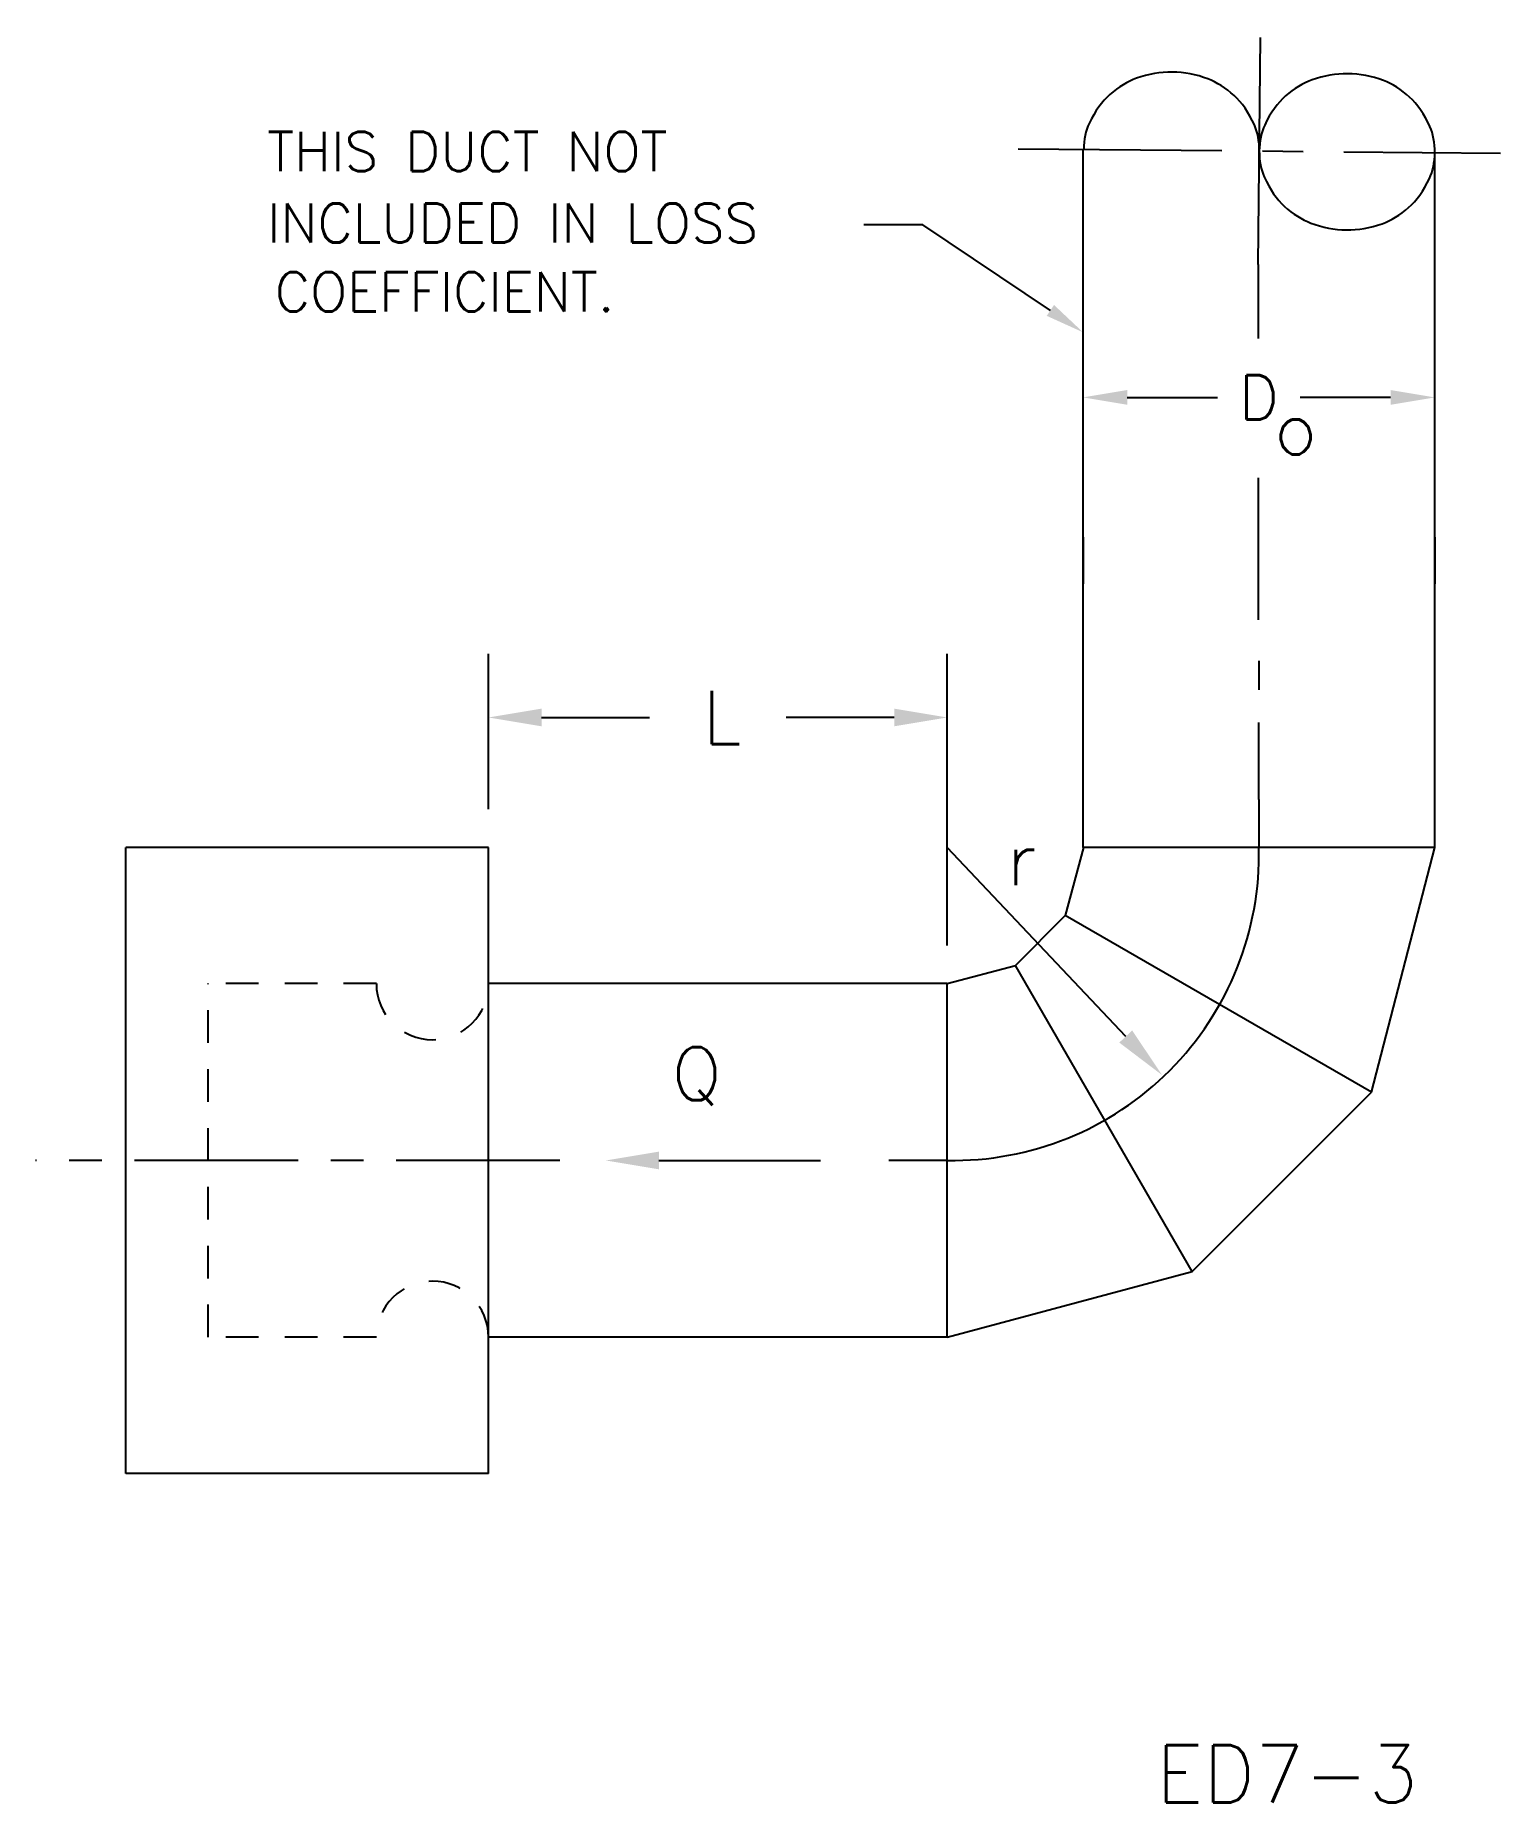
# Model space of a CAD drawing. Extents: x 2.67 to 8.27, y 0.79 to 7.55.
import ezdxf
from ezdxf.enums import TextEntityAlignment as Align

# ---------------------------------------------------------------- set-up
doc = ezdxf.new("R2010")
doc.units = 0
doc.header["$LTSCALE"] = 0.5
doc.header["$MEASUREMENT"] = 0
doc.linetypes.add('CENTER', pattern=[2, 1.25, -0.25, 0.25, -0.25])
doc.linetypes.add('HIDDEN', pattern=[0.375, 0.25, -0.125])
doc.layers.get('0').update_dxf_attribs({"linetype": 'CONTINUOUS'})
doc.layers.add('NUMBER', color=7, linetype='CONTINUOUS')
doc.styles.add('ROMANS', font='romans')

# ---------------------------------------------------------------- blocks, each defined once
blk = doc.blocks.new('DFDB')
at = {"linetype": 'CENTER'}
blk.add_line((0, 1.7809), (0, -0.2809), dxfattribs=at)
blk.add_line((-0.25, 0.75), (0.25, 0.75))
blk.add_lwpolyline([(0, 0.75, 0.185624), (0.0572, 0.772, 0.101934), (0.1217, 0.8598, 0.060684), (0.1578, 0.9728, 0.047006), (0.1721, 1.125, 0.047006), (0.1578, 1.2772, 0.060684), (0.1217, 1.3902, 0.101934), (0.0572, 1.478, 0.185624), (0, 1.5, 0.185624)], format="xyb")
blk.add_lwpolyline([(0, 0, -0.185624), (-0.0572, 0.022, -0.101934), (-0.1217, 0.1098, -0.060684), (-0.1578, 0.2228, -0.047006), (-0.1721, 0.375, -0.047006), (-0.1578, 0.5272, -0.060684), (-0.1217, 0.6402, -0.101934), (-0.0572, 0.728, -0.185624), (0, 0.75, -0.185624), (0.0572, 0.728, -0.101934), (0.1217, 0.6402, -0.060684), (0.1578, 0.5272, -0.047006), (0.1721, 0.375, -0.047006), (0.1578, 0.2228, -0.060684), (0.1217, 0.1098, -0.101934), (0.0572, 0.022, -0.185624)], format="xyb", close=True)
blk = doc.blocks.new('DFDB1')
for p, q in [((-1.3398, -0.0602), (-1.3398, 2.611)), ((0.0049, -0.0602), (0.0049, 2.611)), ((-1.9518, 2.32), (-2.1778, 2.32)), ((-1.4644, 1.993), (-1.9518, 2.32)), ((-0.67, 2.1691), (-0.67, 1.8852)), ((-1.1705, 1.6604), (-0.8256, 1.6604)), ((-0.1645, 1.6604), (-0.5094, 1.6604)), ((-0.67, 1.353), (-0.67, 0.8099)), ((-1.3398, 1.1262), (-1.3398, 0.9471)), ((0.0049, 1.1262), (0.0049, 0.9471)), ((-0.6664, 0.5418), (-0.6664, 0.6538)), ((-0.6675, 0.1232), (-0.6675, 0.4172))]:
    blk.add_line(p, q)
for points in [[(-1.4505, 2.0138), (-1.4783, 1.9722), (-1.3398, 1.9094)], [(-1.1705, 1.6887), (-1.1705, 1.6322), (-1.3398, 1.6604)], [(-0.1645, 1.6887), (-0.1645, 1.6322), (0.0049, 1.6604)]]:
    blk.add_solid(points)
at = {"xscale": 1.734492877570909, "yscale": 0.894677220908174, "zscale": 1.734492877570909, "rotation": 89.47018273234713}
blk.add_blockref('DFDB', (0.005, 2.5965), dxfattribs=at)
at = {"style": 'ROMANS'}
for s, height, p in [('THIS DUCT NOT', 0.15, (-4.4583, 2.5254)), ('o', 0.2017, (-0.609, 1.4421))]:
    blk.add_text(s, height=height, dxfattribs=at).set_placement(p)
blk.add_text('INCLUDED IN LOSS', height=0.15, dxfattribs=at).set_placement((-4.4583, 2.4022), align=Align.TOP_LEFT)
blk.add_text('D', height=0.1694, dxfattribs=at).set_placement((-0.6675, 1.6604), align=Align.MIDDLE_CENTER)

msp = doc.modelspace()

# ---------------------------------------------------------------- linework, layer by layer
for p, q in [((4.4019, 4.5891), (4.4019, 5.1829)), ((6.1552, 4.068), (6.1552, 5.1829)), ((4.6047, 4.9396), (5.0178, 4.9396)), ((5.9524, 4.9396), (5.5393, 4.9396)), ((7.3465, 4.6262), (7.3465, 4.443)), ((3.016, 2.0489), (3.016, 4.443)), ((4.4019, 4.443), (3.016, 4.443)), ((4.4019, 2.0489), (4.4019, 4.443)), ((6.8375, 3.7197), (6.1552, 4.443)), ((6.6763, 4.443), (6.6065, 4.1824)), ((8.0189, 4.443), (6.6763, 4.443)), ((7.7773, 3.5065), (8.0189, 4.4428)), ((6.4158, 3.9917), (6.6065, 4.1824)), ((7.7773, 3.5065), (6.6065, 4.1824)), ((6.1552, 3.9219), (6.4158, 3.9917)), ((7.0917, 2.8209), (6.4158, 3.9917)), ((6.1552, 3.9219), (4.4019, 3.9219)), ((6.1552, 2.57), (6.1552, 3.9219)), ((7.0917, 2.8209), (7.7773, 3.5065)), ((5.0529, 3.2459), (5.6707, 3.2459)), ((6.1552, 3.2459), (5.9318, 3.2459)), ((6.1552, 2.57), (7.0917, 2.8209)), ((6.1552, 2.57), (4.4019, 2.57)), ((4.4019, 2.0489), (3.016, 2.0489))]:
    msp.add_line(p, q)
at = {"linetype": 'HIDDEN'}
for p, q in [((3.9731, 3.9219), (3.3299, 3.9219)), ((3.3299, 2.57), (3.3299, 3.9219)), ((3.9731, 2.57), (3.3299, 2.57))]:
    msp.add_line(p, q, dxfattribs=at)
at = {"linetype": 'CENTER'}
msp.add_line((4.6743, 3.2459), (2.6698, 3.2459), dxfattribs=at)
msp.add_arc((6.1769, 4.4157), 1.1699, 268.93753, 1.33844)
at = {"linetype": 'HIDDEN'}
for centre, start, end in [((4.1875, 3.9219), 180, 0), ((4.1875, 2.57), 0, 180)]:
    msp.add_arc(centre, 0.2144, start, end, dxfattribs=at)
for points in [[(4.6047, 4.9058), (4.6047, 4.9734), (4.4019, 4.9396)], [(5.9524, 4.9058), (5.9524, 4.9734), (6.1552, 4.9396)], [(6.8621, 3.7429), (6.8129, 3.6966), (6.9766, 3.5722)], [(5.0529, 3.2797), (5.0529, 3.2121), (4.8502, 3.2459)]]:
    msp.add_solid(points)

# ---------------------------------------------------------------- block references
msp.add_blockref('DFDB1', (8.014, 4.503))

# ---------------------------------------------------------------- texts
at = {"style": 'ROMANS'}
msp.add_text('COEFFICIENT.', height=0.15, dxfattribs=at).set_placement((3.5851, 6.6419), align=Align.TOP_LEFT)
for s, p in [('L', (5.2206, 4.8382)), ('r', (6.3828, 4.2988)), ('Q', (5.1017, 3.4762))]:
    msp.add_text(s, height=0.2028, dxfattribs=at).set_placement(p)
at = {"layer": 'NUMBER', "style": 'ROMANS'}
msp.add_text('ED7-3', height=0.22, dxfattribs=at).set_placement((6.9546, 0.7905))

doc.saveas('drawing.dxf')
